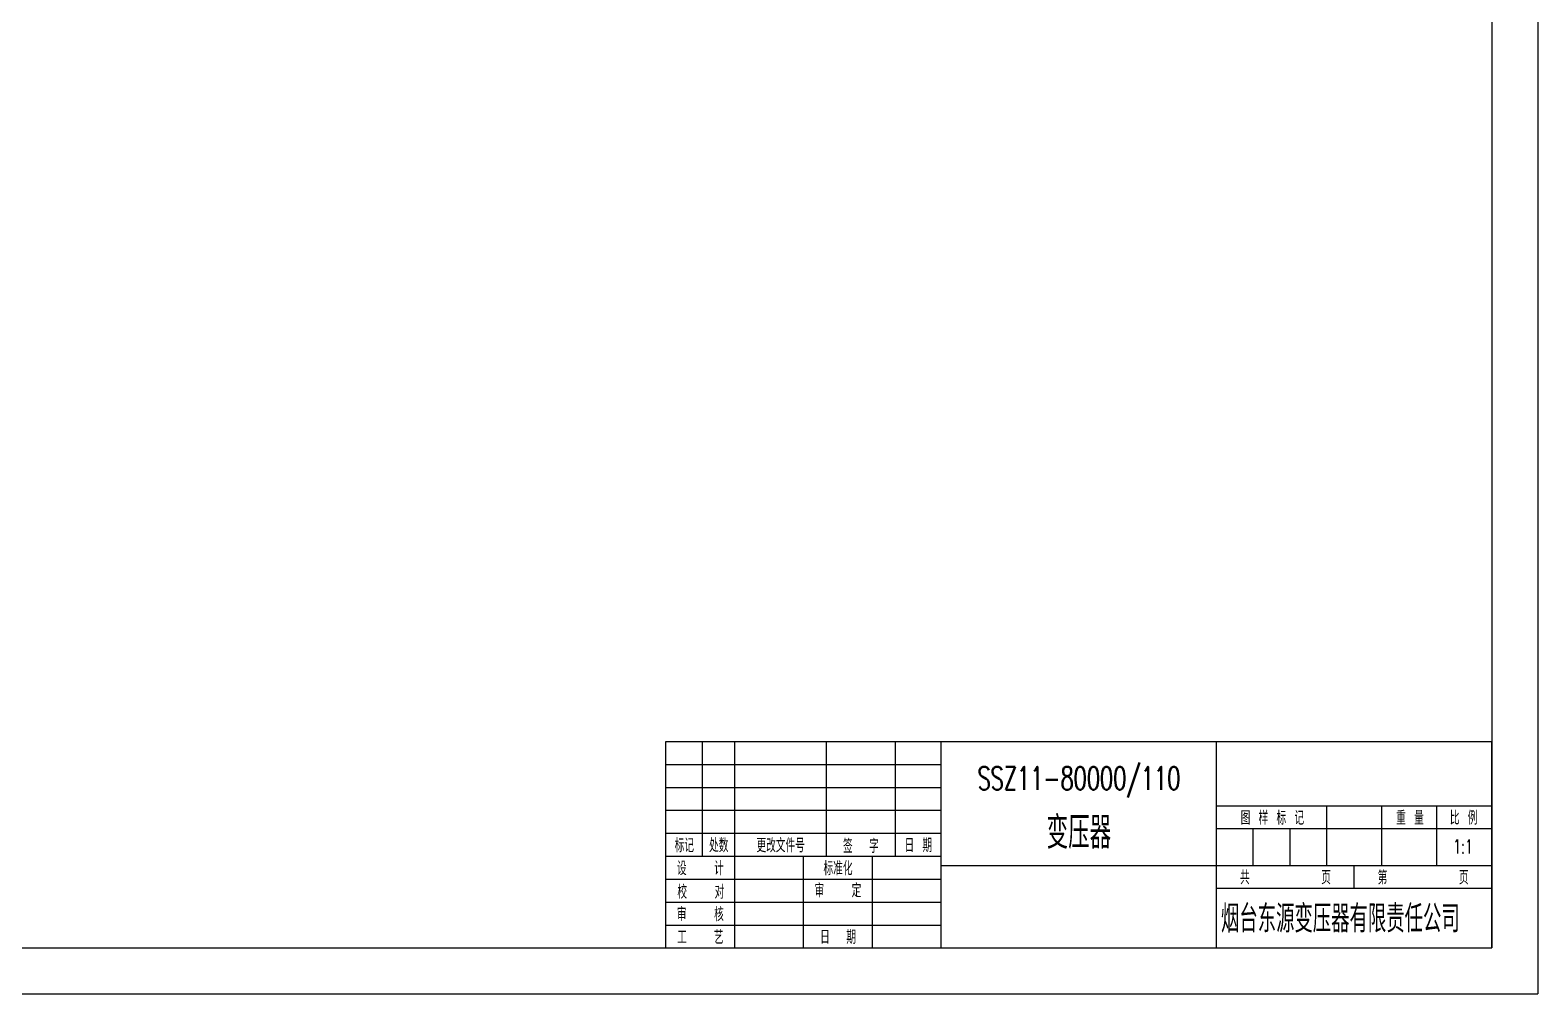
# Model space of a CAD drawing. Header units: inches. Extents: x -283 to 311, y 735 to 1155.
# Drawn here: x -17.5 to 311, y 734.5 to 944.5 of the extents above; entities that cross this region are included whole.
import ezdxf
from ezdxf.enums import TextEntityAlignment as Align

# ---------------------------------------------------------------- set-up
doc = ezdxf.new("R2010")
doc.units = ezdxf.units.IN
doc.header["$LTSCALE"] = 10
doc.layers.add('5文字层', color=6, linetype='Continuous', lineweight=25)
doc.layers.add('tablist', color=3, linetype='Continuous', lineweight=25)
doc.layers.add('图框层', color=7, linetype='Continuous')
doc.styles.add('PC_TEXTSTYLE', font='txt.shx', dxfattribs={"width": 0.67, "bigfont": 'hztxt.shx'})

# ---------------------------------------------------------------- blocks, each defined once
blk = doc.blocks.new('PC_TITLE_BLOCK')
for p, q in [((-180, 45), (0, 45)), ((-180, 0), (-180, 45)), ((-180, 0), (-180, 45)), ((-120, 0), (-120, 45)), ((-60, 0), (-60, 45)), ((0, 0), (0, 45)), ((-60, 31), (0, 31)), ((-36, 18), (-36, 31)), ((-24, 18), (-24, 31)), ((-12, 18), (-12, 31)), ((-180, 25), (-120, 25)), ((-60, 26), (0, 26)), ((-52, 18), (-52, 26)), ((-44, 18), (-44, 26)), ((-180, 20), (-120, 20)), ((-165, 0), (-165, 20)), ((-150, 0), (-150, 20)), ((-135, 0), (-135, 20)), ((-120, 18), (0, 18)), ((-30, 13), (-30, 18)), ((-60, 13), (0, 13)), ((-180, 0), (0, 0))]:
    blk.add_line(p, q)
at = {"layer": 'tablist'}
for p, q in [((-172, 20), (-172, 45)), ((-165, 20), (-165, 45)), ((-145, 20), (-145, 45)), ((-130, 20), (-130, 45)), ((-180, 40), (-120, 40)), ((-180, 35), (-120, 35)), ((-180, 30), (-120, 30)), ((-180, 15), (-120, 15)), ((-180, 10), (-120, 10)), ((-180, 5), (-120, 5))]:
    blk.add_line(p, q, dxfattribs=at)
at = {"layer": '5文字层', "style": 'PC_TEXTSTYLE', "width": 0.67}
for s, p in [(' 图 样 标 记 ', (-47.85, 28.5)), ('重 量 ', (-16.96, 28.5)), ('比 例 ', (-5.27, 28.5)), ('标记', (-176, 22.5)), ('处数', (-168.5, 22.5)), (' 更改文件号 ', (-155, 22.5)), (' 签  字 ', (-137.51, 22.37)), (' 日 期 ', (-125, 22.5)), (' 设   计 ', (-172.5, 17.5)), ('标准化', (-142.5, 17.5)), ('共        页', (-45, 15.5)), ('第        页', (-15, 15.5)), (' 校   对 ', (-172.4, 12.37)), (' 审   定 ', (-142.53, 12.68)), (' 审   核 ', (-172.5, 7.5)), ('工   艺', (-172.5, 2.5)), (' 日  期 ', (-142.5, 2.5))]:
    blk.add_text(s, height=3, dxfattribs=at).set_placement(p, align=Align.MIDDLE)
at = {"layer": '5文字层', "style": 'PC_TEXTSTYLE', "width": 0.667}
blk.add_text('烟台东源变压器有限责任公司', height=6, dxfattribs=at).set_placement((-59.05, 3.37))
at = {"layer": '5文字层', "style": 'PC_TEXTSTYLE', "flags": 8}
for tag, height, width, p, p2 in [('产品型号', 5, 2.435539, (-116.78, 34.48), (-63.22, 34.48)), ('图样代号', 5, 2.728421, (-60, 35.53), (0, 35.53)), ('图样名称', 7, 1.728753, (-116.78, 21.63), (-63.22, 21.63)), ('标记', 3, 1.111132, (-59.64, 20.48), (-52.41, 20.48)), ('重量', 3, 1.344696, (-22.5, 20.51), (-13.65, 20.51)), ('比例', 3, 1.315752, (-10.53, 20.62), (-2.09, 20.62)), ('设计', 3, 1.933057, (-163.77, 15.96), (-151.09, 15.96)), ('标准化', 3, 1.279083, (-133.59, 16.11), (-120.98, 16.11)), ('共几页', 3, 0.59737, (-48.16, 13.91), (-42.35, 13.91)), ('第几页', 3, 0.636296, (-18.19, 13.91), (-12.01, 13.91)), ('校对', 3, 1.90084, (-163.77, 10.99), (-151.09, 10.99)), ('审定', 3, 1.919656, (-133.8, 11.12), (-121.11, 11.12)), ('审核', 3, 1.94076, (-163.87, 5.89), (-151.09, 5.89)), ('工艺', 3, 1.999826, (-163.87, 0.92), (-151.09, 0.92)), ('日期', 3, 1.986335, (-134.08, 0.92), (-121.11, 0.92))]:
    blk.add_attdef(tag, text='', height=height, dxfattribs=dict(at, width=width)).set_placement(p, p2, align=Align.FIT)
at = {"layer": '5文字层', "style": 'PC_TEXTSTYLE', "width": 2.514026, "flags": 8}
blk.add_attdef('材料标记', text='', height=5, rotation=0.4655, dxfattribs=at).set_placement((-117.65, 6.59), (-62.48, 7.04), align=Align.FIT)

msp = doc.modelspace()

# ---------------------------------------------------------------- linework, layer by layer
at = {"layer": 'tablist'}
for p in [(311.0448, 1154.5105), (-282.9552, 734.5105)]:
    msp.add_line(p, (311.0448, 734.5105), dxfattribs=at)
at = {"layer": '图框层'}
for p in [(301.0448, 1144.5105), (-257.9552, 744.5105)]:
    msp.add_line(p, (301.0448, 744.5105), dxfattribs=at)

# ---------------------------------------------------------------- block references
ref = msp.add_blockref('PC_TITLE_BLOCK', (301.0448, 744.5105), dxfattribs=at)
ref.add_attrib('比例', '1:1', dxfattribs={"layer": '5文字层', "height": 3, "style": 'PC_TEXTSTYLE', "width": 0.67}).set_placement((294.7349, 765.1266), align=Align.CENTER)
ref.add_attrib('产品型号', 'SSZ11-80000/110', dxfattribs={"layer": '5文字层', "height": 5, "style": 'PC_TEXTSTYLE', "width": 0.67}).set_placement((211.0409, 778.9939), align=Align.CENTER)
ref.add_attrib('图样名称', '变压器', dxfattribs={"layer": '5文字层', "height": 7, "style": 'PC_TEXTSTYLE', "width": 0.67}).set_placement((211.0409, 766.1414), align=Align.CENTER)

doc.saveas('drawing.dxf')
